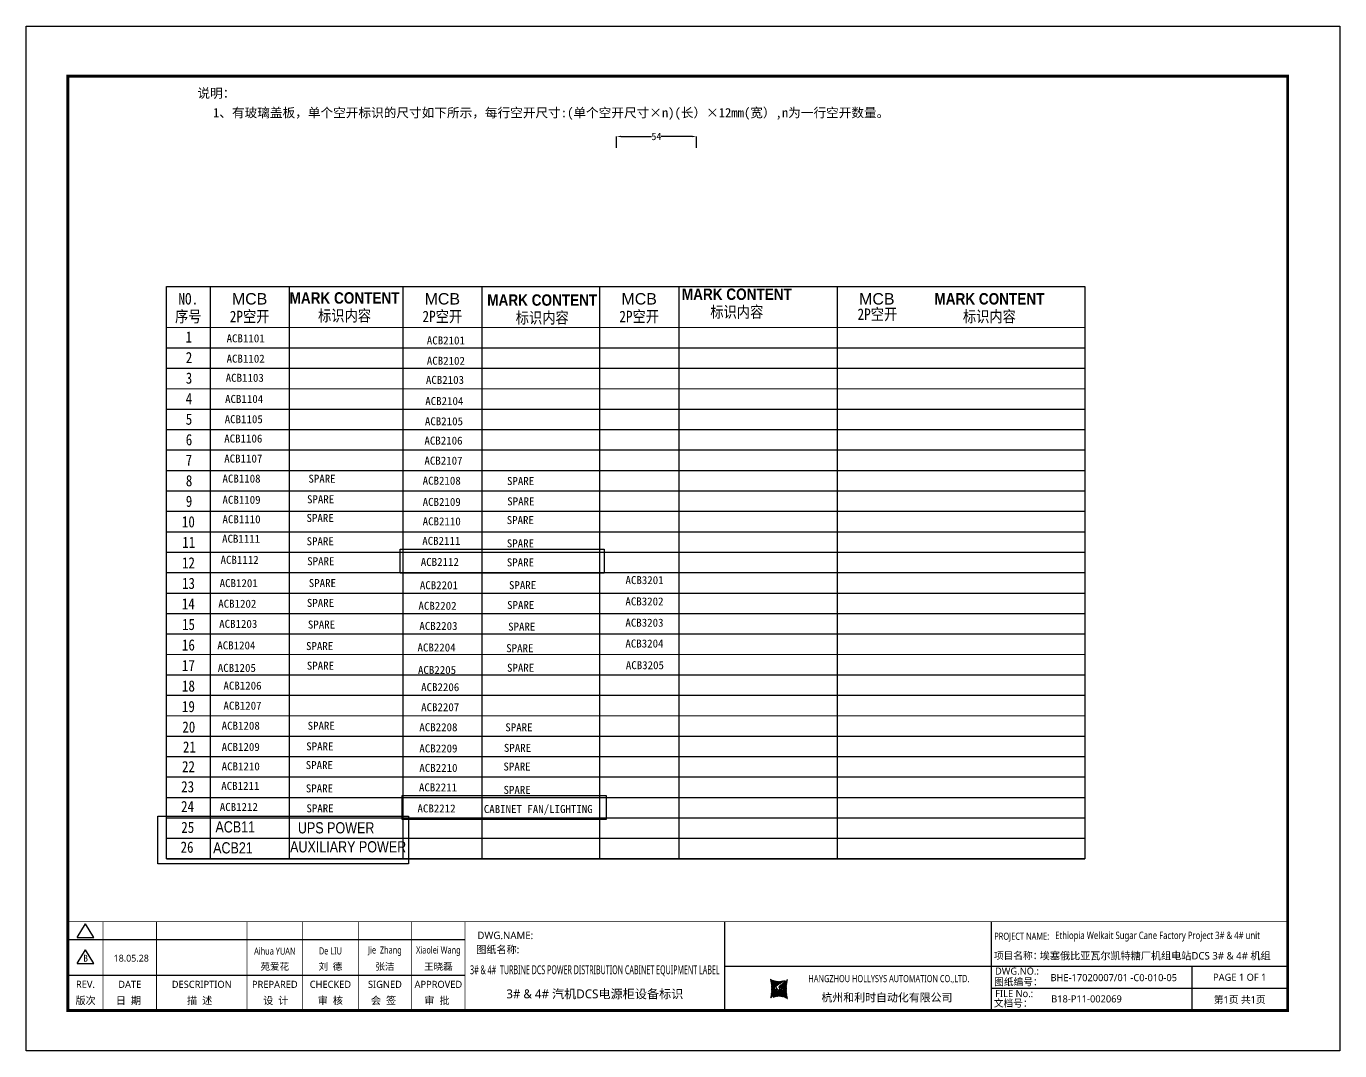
# Model space of a CAD drawing. Extents: x 81437 to 204847, y -54769 to -29444.
# Drawn here: x 111228 to 115660, y -54695 to -51240 of the extents above; entities that cross this region are included whole.
import ezdxf
from ezdxf.enums import TextEntityAlignment as Align
from ezdxf.lldxf.tags import DXFTag

# ---------------------------------------------------------------- set-up
doc = ezdxf.new("R2010")
doc.units = 0
doc.header["$LTSCALE"] = 100
doc.header["$MEASUREMENT"] = 0
for name, color, linetype in [('t', 1, 'Continuous'), ('YLT_GridLine', 7, 'Continuous'), ('YLT_GridText', 7, 'Continuous'), ('标准图框及表格', 7, 'Continuous')]:
    doc.layers.add(name, color=color, linetype=linetype)
doc.layers.add('细实线', color=7, linetype='Continuous', lineweight=20)
doc.styles.add('HZ', font='arial.ttf', dxfattribs={"width": 0.7})
doc.styles.get("Standard").update_dxf_attribs({"font": ''})
doc.styles.add('WMF_6_宋体_0', font='')
doc.styles.add('YLT_Grid', font='', dxfattribs={"width": 0.85})
doc.styles.add('微软雅黑', font='')
doc.styles.get('Standard').set_extended_font_data('SimSun')
doc.styles.get('WMF_6_宋体_0').set_extended_font_data('宋体')
doc.styles.get('YLT_Grid').set_extended_font_data('宋体')
doc.styles.get('微软雅黑').set_extended_font_data('Microsoft YaHei')
tags = doc.linetypes.add('CENTER', pattern=[2, 1.25, -0.25, 0.25, -0.25]).pattern_tags.tags
tags[10:11] = [DXFTag(74, 4), DXFTag(75, 0), DXFTag(340, '0'), DXFTag(46, 1.0), DXFTag(50, 0.0), DXFTag(44, 0.0), DXFTag(45, 0.0)]
tags[8:9] = [DXFTag(74, 4), DXFTag(75, 0), DXFTag(340, '0'), DXFTag(46, 1.0), DXFTag(50, 0.0), DXFTag(44, 0.0), DXFTag(45, 0.0)]
tags[6:7] = [DXFTag(74, 4), DXFTag(75, 0), DXFTag(340, '0'), DXFTag(46, 1.0), DXFTag(50, 0.0), DXFTag(44, 0.0), DXFTag(45, 0.0)]
tags[4:5] = [DXFTag(74, 4), DXFTag(75, 0), DXFTag(340, '0'), DXFTag(46, 1.0), DXFTag(50, 0.0), DXFTag(44, 0.0), DXFTag(45, 0.0)]
doc.dimstyles.new('STANDARD$0', dxfattribs={"dimtxt": 25, "dimasz": 15, "dimexe": 0.18, "dimexo": 0.0625, "dimgap": 0.09, "dimtad": 0, "dimdec": 0, "dimzin": 0, "dimdsep": 46, "dimtxsty": 'Standard', "dimcen": 0.09, "dimadec": 0, "dimazin": 0, "dimtfac": 1, "dimtdec": 0, "dimtofl": 0, "dimtmove": 0, "dimatfit": 3, "dimfxl": 1, "dimtolj": 1, "dimtzin": 0, "dimarcsym": 0})
pattern_1 = [(45, (-6.162819773475348, -58.86246267448996), (-0.736262898216564, 0.7362628982165641), [])]

# ---------------------------------------------------------------- blocks, each defined once
blk = doc.blocks.new('*D175')
at = {"layer": 'Defpoints', "color": 0, "transparency": 16777216}
for p in [(113489.1407040642, -51611.74222239305), (113219.1407040642, -51650.45877948414), (113489.1407040642, -51650.39627948414)]:
    blk.add_point(p, dxfattribs=at)
at = {"layer": '细实线', "color": 0, "lineweight": -2, "transparency": 16777216}
for p, q in [((113219.1407040642, -51650.39627948414), (113219.1407040642, -51611.56222239305)), ((113234.1407040642, -51611.74222239305), (113337.8495867457, -51611.74222239305)), ((113474.1407040642, -51611.74222239305), (113370.4318213826, -51611.74222239305)), ((113489.1407040642, -51650.33377948414), (113489.1407040642, -51611.56222239305))]:
    blk.add_line(p, q, dxfattribs=at)
at = {"layer": '细实线', "color": 0, "transparency": 16777216}
for points in [[(113234.1407040642, -51609.24222239305), (113234.1407040642, -51614.24222239305), (113219.1407040642, -51611.74222239305)], [(113474.1407040642, -51609.24222239305), (113474.1407040642, -51614.24222239305), (113489.1407040642, -51611.74222239305)]]:
    blk.add_solid(points, dxfattribs=at)
at = {"layer": '细实线', "color": 0, "transparency": 16777216, "insert": (113354.1407040642, -51611.74222239305), "char_height": 25, "attachment_point": 5}
blk.add_mtext('\\A1;{\\fsimsun|b0|i0|c134|p2;54}', dxfattribs=at)
blk = doc.blocks.new('图框')
at = {"layer": '标准图框及表格'}
h = blk.add_hatch(dxfattribs=at)
h.set_pattern_fill('ANSI31', color=5, scale=8.329863809039892, style=0)
h.set_pattern_definition(pattern_1)
edge = h.paths.add_edge_path()
edge.add_arc((2393.094436262916, -3057.016314091056), 55.18534773488954, 238.1092081981581, 291.6531626184834)
edge.add_line((2413.457117633552, -3108.307481089123), (2382.362679957259, -3129.105284474292))
edge.add_arc((2232.744557938924, -3137.191253253037), 135.3602868968974, 346.3915348661821, 374.2500326978034)
edge.add_line((2364.304773850054, -3169.039594784347), (2391.343418124445, -3146.7148906974))
edge.add_line((2385.17637942767, -3139.143911424919), (2389.981166822123, -3139.761302572286))
edge.add_spline(control_points=[(2391.307199095063, -3146.750097628447), (2392.196661605914, -3145.885543305817), (2393.808172678844, -3144.319160410171), (2393.706362376579, -3140.114756849009), (2391.263680388605, -3139.875266105763), (2389.959101290711, -3139.747359722689)], knot_values=[0, 0, 0, 0, 6.844331067525468, 12.40042740766005, 18.76924275352248, 18.76924275352248, 18.76924275352248, 18.76924275352248], weights=[1, 1, 1, 1, 1, 1], degree=3, periodic=0)
edge.add_spline(control_points=[(2382.352543285211, -3129.127895979397), (2381.626555155563, -3129.73152025812), (2380.315378592357, -3130.821700626719), (2379.381276507607, -3132.24510027398), (2378.964379386169, -3132.880374753903)], knot_values=[0, 0, 0, 0, 5.253673658024614, 9.488438564008057, 9.488438564008057, 9.488438564008057, 9.488438564008057], weights=[1, 1, 1, 1, 1], degree=3, periodic=0)
edge.add_spline(control_points=[(2380.109845815059, -3131.144179531064), (2379.558651433159, -3131.767985770505), (2378.469607692277, -3133.249177120419), (2378.75000888206, -3136.59141356358), (2381.696031569307, -3138.758015293683), (2384.022624161043, -3139.007997601494), (2385.15175362843, -3139.129317677358)], knot_values=[10.66597461496156, 10.66597461496156, 10.66597461496156, 10.66597461496156, 18.97770399508879, 28.89455822145742, 41.119553648298, 52.64692538081317, 52.64692538081317, 52.64692538081317, 52.64692538081317], weights=[1, 1, 1, 1, 1, 1, 1], degree=3, periodic=0)
h = blk.add_hatch(dxfattribs=at)
h.set_pattern_fill('ANSI31', color=3, scale=8.329863809039892, style=0)
h.set_pattern_definition(pattern_1)
edge = h.paths.add_edge_path()
edge.add_line((2396.306912351669, -3134.638821765021), (2401.543221691929, -3135.303048767099))
edge.add_spline(control_points=[(2394.881673431148, -3127.632408877759), (2393.992210920092, -3128.496963200258), (2392.380699847337, -3130.063346096064), (2392.482510149457, -3134.26774965708), (2394.925192137576, -3134.507240400384), (2396.229771235499, -3134.635146783385)], knot_values=[0, 0, 0, 0, 6.844331067526932, 12.40042740766158, 18.76924275352342, 18.76924275352342, 18.76924275352342, 18.76924275352342], weights=[1, 1, 1, 1, 1, 1], degree=3, periodic=0)
edge.add_line((2421.884098676157, -3105.342911721815), (2394.845454401773, -3127.667615808762))
edge.add_spline(control_points=[(2406.462349776273, -3142.781070641064), (2406.85282482484, -3142.285248106444), (2407.700959278394, -3140.915136680455), (2407.438863643569, -3137.791092942495), (2404.4928409567, -3135.624491212552), (2402.166248364556, -3135.374508904741), (2401.037118897577, -3135.253188828716)], knot_values=[12.65408913243743, 12.65408913243743, 12.65408913243743, 12.65408913243743, 18.97770399508879, 28.89455822145742, 41.119553648298, 52.64692538081317, 52.64692538081317, 52.64692538081317, 52.64692538081317], weights=[1, 1, 1, 1, 1, 1, 1], degree=3, periodic=0)
edge.add_line((2405.463463917236, -3143.838156073773), (2406.618423075823, -3142.594514654259))
edge.add_line((2403.858524028219, -3145.261600863971), (2405.463463917236, -3143.838156073904))
edge.add_line((2372.73175489228, -3166.075025417009), (2403.826192568573, -3145.277222031841))
edge.add_arc((2393.094436262916, -3217.366192415033), 55.18534773488965, 58.10920819815809, 111.6531626184834)
edge.add_arc((2553.444314586908, -3137.191253253037), 135.360286896897, 166.3915348661823, 194.2500326978024)
at = {"color": 7}
for p, q in [((2209.47921527367, -2910.443887418679), (2209.47921527367, -3210.443887418679)), ((3109.47921527367, -2910.443887418679), (3109.47921527367, -3210.443887418679)), ((-6.162819773475348, -2970.443887418679), (1333.995352829523, -2970.443887418679)), ((-6.162819773475348, -3090.443887418679), (1333.995352829523, -3090.443887418679)), ((2209.47921527367, -3060.443887418679), (3109.47921527367, -3060.443887418679)), ((3109.47921527367, -3060.443887418679), (4109.47921527367, -3060.443887418679)), ((3785.62275226965, -3060.443887418679), (3785.62275226965, -3210.443887418679)), ((4109.47921527367, -3135.443887418679), (3109.47921527367, -3135.443887418679))]:
    blk.add_line(p, q, dxfattribs=at)
at = {"color": 7, "const_width": 3}
blk.add_lwpolyline([(4109.47921527367, -2910.443887418679), (-6.162819773475348, -2910.443887418679)], dxfattribs=at)
at = {"layer": 't', "color": 7}
for p, q in [((25.78656344305637, -2963.855076038152), (53.73638948711596, -2917.984787991318)), ((81.68621553114644, -2963.855076038152), (53.73638948711596, -2917.984787991318)), ((25.78656344305637, -2963.855076038152), (81.68621553114644, -2963.855076038152)), ((25.78656344305637, -3051.839702165522), (53.73638948711596, -3005.969414118631)), ((81.68621553114644, -3051.839702165522), (53.73638948711596, -3005.969414118631)), ((25.78656344305637, -3051.839702165522), (81.68621553114644, -3051.839702165522))]:
    blk.add_line(p, q, dxfattribs=at)
at = {"layer": 't', "color": 7, "const_width": 9.61519705431492}
blk.add_lwpolyline([(4109.47921527367, -3210.443887418679), (4109.47921527367, -58.86246267448996), (-6.162819773475348, -58.86246267448996), (-6.162819773475348, -3210.443887418679)], close=True, dxfattribs=at)
at = {"layer": 't', "color": 7, "const_width": 2.40379926357873}
for points in [[(112.6024995874977, -2911.645787050457), (112.6024995874977, -3210.443887418679)], [(292.8874443558816, -2911.645787050457), (292.8874443558816, -3210.443887418679)], [(598.2254953145239, -2911.645787050457), (598.2254953145239, -3215.27550872017)], [(785.8254793036103, -2911.645787050457), (785.8254793036103, -3215.27550872017)], [(973.4254632926677, -2911.645787050457), (973.4254632926677, -3215.27550872017)], [(1153.71040806111, -2911.645787050457), (1153.71040806111, -3215.27550872017)], [(1333.995352829523, -2911.645787050457), (1333.995352829523, -3215.27550872017)]]:
    blk.add_lwpolyline(points, dxfattribs=at)
at = {"color": 7, "linetype": 'CENTER', "style": '微软雅黑'}
for s, height, p in [('项目名称：', 24, (3118.237888517288, -3036.94681899895)), ('图纸编号：', 24, (3119.058468482224, -3125.527001057468)), ('杭州和利时自动化有限公司', 27, (2536.38633266712, -3179.976961063531)), ('文档号：', 24, (3117.869572934458, -3197.591179766443))]:
    blk.add_text(s, height=height, dxfattribs=at).set_placement(p)
at = {"color": 7, "style": '微软雅黑', "flags": 8}
for tag, p, height in [('DWG.NAME:', (1375.473639447489, -2969.2419877869), 25), ('DWG.NO.:', (3122.023352488108, -3089.264933317976), 24), ('图纸编号', (3309.199899152482, -3111.267140832559), 24), ('FILENO.:', (3122.509725826509, -3164.966587124836), 24), ('文档号', (3311.563545755656, -3182.994948628203), 24)]:
    blk.add_attdef(tag, p, '', height=height, dxfattribs=at)
at = {"color": 7, "style": '微软雅黑', "width": 0.8, "flags": 8}
for tag, p, height in [('PROJECTNAME:', (3119.317365890063, -2971.670387076527), 24), ('PROJECT_NAME', (3324.743137664682, -2969.191656158461), 25)]:
    blk.add_attdef(tag, p, '', height=height, dxfattribs=at)
at = {"color": 7, "style": '微软雅黑', "flags": 8}
for tag, height, width, p in [('RENLIU', 24, 0.7, (692.0254873090671, -3009.243060483925)), ('SHUFENWANG', 24, 0.7, (879.6254712981536, -3009.243060483925)), ('FANGHOU', 24, 0.7, (1063.567935676903, -3009.243060483925)), ('DANDANLI', 24, 0.7, (1243.852880445316, -3009.243060483925)), ('#10STATIONONTROLCABINETCOVER', 30, 0.6, (1771.737284051596, -3076.044837234568)), ('HANGZHOUHOLLYSYSAUTOMATIONCO.,LTD.', 24, 0.7, (2763.919484516009, -3104.577265918681))]:
    blk.add_attdef(tag, text='', height=height, dxfattribs=dict(at, width=width)).set_placement(p, align=Align.MIDDLE)
for tag, p in [('图纸名称:', (1371.649552043295, -3024.785799731683)), ('项目名称', (3272.897224152879, -3045.626842364768))]:
    blk.add_attdef(tag, text='', height=25, dxfattribs=at).set_placement(p, align=Align.BOTTOM_LEFT)
at = {"color": 7, "flags": 8}
blk.add_attdef('A', text='', height=23, dxfattribs=at).set_placement((53.73638948711596, -3033.744016823508), align=Align.MIDDLE)
at = {"color": 7, "style": '微软雅黑', "flags": 8}
for tag, height, p in [('设计时间', 23, (207.7030023673433, -3033.744016823508)), ('刘仁', 23, (692.0254873090671, -3061.050838701933)), ('王姝芬', 23, (879.6254712981536, -3061.050838701933)), ('侯方', 23, (1063.567935676903, -3061.050838701933)), ('李丹丹', 23, (1243.852880445316, -3061.050838701933)), ('PAGEXOFX', 24, (3947.55098377166, -3097.943887418679)), ('REV.', 24, (53.21983990701119, -3121.911417548025)), ('DATE', 24, (202.7449719716897, -3121.911417548025)), ('DESCRIPTION', 24, (445.5564698352027, -3121.911417548025)), ('PREPARED', 24, (692.0254873090671, -3121.911417548025)), ('CHECKED', 24, (879.625471298139, -3121.911417548025)), ('SIGNED', 24, (1063.567935676889, -3121.911417548025)), ('APPROVED', 24, (1243.852880445316, -3121.911417548025)), ('图纸名称', 30, (1771.737284051596, -3153.557526718527)), ('第几页共几页', 24, (3947.55098377166, -3172.943887418679))]:
    blk.add_attdef(tag, text='', height=height, dxfattribs=at).set_placement(p, align=Align.MIDDLE)
at = {"layer": 't', "color": 7, "style": '微软雅黑'}
for s, p in [('版次', (53.73638948711596, -3176.462903945333)), ('日  期', (198.0371495971121, -3176.462903945333)), ('描  述', (438.3267756979694, -3176.462903945333)), ('设  计', (695.3342144116759, -3176.462903945333)), ('审  核', (879.4319590690502, -3176.462903945333)), ('会  签', (1058.860113302311, -3176.462903945333)), ('审  批', (1239.145058070724, -3176.462903945333))]:
    blk.add_text(s, height=25, dxfattribs=at).set_placement(p, align=Align.MIDDLE_CENTER)
at = {"layer": '标准图框及表格', "color": 5, "style": 'HZ'}
for s, p in [('pgqh', (2367.722055843864, -3118.539690870716)), ('hollilas', (2367.889081852576, -3144.830947292762))]:
    blk.add_text(s, height=5.205656721233694, dxfattribs=at).set_placement(p)
at = {"layer": '标准图框及表格', "color": 3, "style": 'HZ'}
for s, height, p in [('auto', 8.676094535389492, (2394.744307490306, -3133.062499086471)), ('hollysys', 4.338047267694746, (2396.375285240625, -3158.593924068552))]:
    blk.add_text(s, height=height, dxfattribs=at).set_placement(p)
blk = doc.blocks.new('空开标识')
at = {"layer": 'YLT_GridText', "style": 'YLT_Grid', "width": 0.85}
blk.add_attdef('A路1', text='', height=28, dxfattribs=at).set_placement((38.7147169765085, 3.477287093177438), align=Align.CENTER)
blk = doc.blocks.new('空开12')
at = {"layer": 'YLT_GridText', "style": 'YLT_Grid', "width": 0.8}
blk.add_attdef('KA1', text='', height=28, dxfattribs=at).set_placement((31.39270106703043, 0.8407768793404102), align=Align.CENTER)

msp = doc.modelspace()

# ---------------------------------------------------------------- linework, layer by layer
at = {"color": 1}
for points in [[(111228.05481198, -51240.09687743679), (115659.5160473555, -51240.09687743679), (115659.5160473555, -54695.49027591219), (111228.05481198, -54695.49027591219)], [(112489.9841187109, -53004.1142947425), (113177.9667506259, -53004.1142947425), (113177.9667506259, -53084.29633062295), (112489.9841187109, -53084.29633062295)], [(112496.1884307372, -53835.0076060516), (113184.1710626523, -53835.0076060516), (113184.1710626523, -53915.18964193205), (112496.1884307372, -53915.18964193205)], [(111672.2483696087, -53903.99612471994), (112517.5769057659, -53903.99612471994), (112517.5769057659, -54064.60146659013), (111672.2483696087, -54064.60146659013)]]:
    msp.add_lwpolyline(points, close=True, dxfattribs=at)
at = {"layer": 'YLT_GridLine', "color": 7, "lineweight": 25}
for p, q in [((111847.992873694, -52117.65820995941), (111848.0093408119, -54047.80947323489)), ((112115.1111936941, -52117.65820995941), (112115.1046068566, -54047.82223413103)), ((112498.2385749927, -52117.64208692528), (112498.2385749927, -54047.84053895856)), ((112765.3568949927, -52117.64208692528), (112765.3733620493, -54047.85330174289)), ((113162.3978258416, -52117.66108993212), (113162.4208797357, -54047.8722713121)), ((113162.3978260348, -52117.67097466244), (113162.4274670149, -53634.31368033292)), ((113429.5161460349, -52117.67097466244), (113429.5445881343, -54047.88503356713)), ((113964.0864119369, -52117.7658001561), (113964.1028821679, -54047.91057292982)), ((111701.5053403239, -52255.52471377625), (114799.1000545379, -52255.6727062324)), ((111701.5053403239, -52324.45847377624), (114799.1000545379, -52324.60646623239)), ((111701.5053403239, -52393.39223377623), (114799.1000545379, -52393.54022623238)), ((111701.5053403239, -52462.32599377622), (114799.1000545379, -52462.47398623236)), ((111701.5053403239, -52531.2597537762), (114799.1000545379, -52531.40774623235)), ((111701.5053403239, -52600.19351377619), (114799.1000545379, -52600.34150623234)), ((111701.5053403239, -52669.12727377619), (114799.1000545379, -52669.27526623233)), ((111701.5053403239, -52738.06103377618), (114799.1000545379, -52738.20902623232)), ((111701.5053403239, -52806.99479377616), (114799.1000545379, -52807.14278623232)), ((111701.5053403239, -52875.92855377616), (114799.1000545379, -52876.0765462323)), ((111701.5053403239, -52944.86231377615), (114799.1000545379, -52945.01030623229)), ((111701.5053403239, -53013.79607377613), (114799.1000545379, -53013.94406623228)), ((111701.5053403239, -53082.72983377613), (114799.1000545379, -53082.87782623227)), ((111701.5053403239, -53151.66359377612), (114799.1000545379, -53151.81158623226)), ((111701.5053403239, -53220.59735377609), (114799.1000545379, -53220.74534623224)), ((111701.5053403239, -53289.53111377609), (114799.1000545379, -53289.67910623224)), ((111701.5053403239, -53358.46487377608), (114799.1000545379, -53358.61286623223)), ((111701.5053403239, -53427.39863377607), (114799.1000545379, -53427.54662623222)), ((111701.5053403239, -53496.33239377606), (114799.1000545379, -53496.48038623221)), ((111701.5053403239, -53565.26615377605), (114799.1000545379, -53565.4141462322)), ((111701.4783941495, -53634.19991248864), (114799.0731083635, -53634.34790494479)), ((111701.5053403239, -53634.19991377604), (114799.1000545379, -53634.34790623219)), ((111701.4514479752, -53703.13367120124), (114799.0461621891, -53703.28166365739)), ((111701.4783941495, -53703.13367248864), (114799.0731083635, -53703.28166494479)), ((111701.4245018008, -53772.06742991384), (114799.0192160148, -53772.21542236999)), ((111701.4514479752, -53772.06743120123), (114799.0461621891, -53772.21542365738)), ((111701.3975556264, -53841.00118862644), (114798.9922698404, -53841.14918108259)), ((111701.4245018008, -53841.00118991383), (114799.0192160148, -53841.14918236998)), ((111701.2601301362, -53909.93494206071), (114798.8548443502, -53910.08293451686)), ((111701.3975556264, -53909.93494862643), (114798.9922698404, -53910.08294108258)), ((111701.3975556264, -53909.93494862643), (114798.8548443502, -53910.08293451686)), ((111701.3975556264, -53978.86870862643), (114798.9922698404, -53979.01670108258)), ((111701.3975556264, -53978.86870862643), (114798.9922698404, -53979.01670108258)), ((111701.3975556264, -54047.80246862642), (114798.9922698404, -54047.95046108257))]:
    msp.add_line(p, q, dxfattribs=at)
msp.add_lwpolyline([(111701.5053403239, -52117.65770178917), (114799.1000545379, -52117.80569424532), (114799.0802940255, -54047.95046528806), (111701.3975556264, -54047.80246862642)], close=True, dxfattribs=at)

# ---------------------------------------------------------------- block references
at = {"color": 1}
ref = msp.add_blockref('图框', (111374.5441470385, -51349.66810316486), dxfattribs=at)
ref.add_attrib('PROJECTNAME:', 'PROJECT NAME:', (114493.8615129286, -54321.33849024139), dxfattribs={"color": 7, "height": 24, "style": '微软雅黑', "width": 0.8000000000000002})
ref.add_attrib('FILENO.:', 'FILE No.:', (114497.053872865, -54514.6346902897), dxfattribs={"color": 7, "height": 24, "style": '微软雅黑'})
ref.add_attrib('DWG.NO.:', 'DWG.NO.:', (114496.5674995266, -54438.93303648283), dxfattribs={"color": 7, "height": 24, "style": '微软雅黑'})
ref.add_attrib('PAGEXOFX', 'PAGE 1 OF 1', dxfattribs={"color": 7, "height": 24, "style": '微软雅黑', "flags": 8}).set_placement((115322.0951308102, -54447.61199058354), align=Align.MIDDLE)
ref.add_attrib('PROJECT_NAME', 'Ethiopia Welkait Sugar Cane Factory Project 3# & 4# unit', (114699.2872847032, -54318.85975932332), dxfattribs={"color": 7, "height": 25, "style": '微软雅黑', "width": 0.8})
ref.add_attrib('项目名称', '埃塞俄比亚瓦尔凯特糖厂机组电站DCS 3# & 4# 机组', dxfattribs={"color": 7, "height": 25, "style": '微软雅黑'}).set_placement((114647.4413711914, -54395.29494552963), align=Align.BOTTOM_LEFT)
ref.add_attrib('HANGZHOUHOLLYSYSAUTOMATIONCO.,LTD.', 'HANGZHOU HOLLYSYS AUTOMATION CO.,LTD.', dxfattribs={"color": 7, "height": 24, "style": '微软雅黑', "width": 0.6999999999999998}).set_placement((114138.4636315545, -54454.24536908355), align=Align.MIDDLE)
ref.add_attrib('图纸名称:', '图纸名称:', dxfattribs={"color": 7, "height": 25, "style": '微软雅黑', "flags": 8}).set_placement((112746.1936990818, -54374.45390289654), align=Align.BOTTOM_LEFT)
ref.add_attrib('#10STATIONONTROLCABINETCOVER', '3# & 4#  TURBINE DCS POWER DISTRIBUTION CABINET EQUIPMENT LABEL', dxfattribs={"color": 7, "height": 30, "style": '微软雅黑', "width": 0.6, "flags": 8}).set_placement((113146.2814310901, -54425.71294039943), align=Align.MIDDLE)
ref.add_attrib('DWG.NAME:', 'DWG.NAME:', (112750.017786486, -54318.91009095177), dxfattribs={"color": 7, "height": 25, "style": '微软雅黑', "flags": 8})
ref.add_attrib('DANDANLI', 'Xiaolei Wang', dxfattribs={"color": 7, "height": 24, "style": '微软雅黑', "width": 0.6999999999999998, "flags": 8}).set_placement((112618.3970274839, -54358.91116364879), align=Align.MIDDLE)
ref.add_attrib('FANGHOU', 'Jie  Zhang', dxfattribs={"color": 7, "height": 24, "style": '微软雅黑', "width": 0.6999999999999998, "flags": 8}).set_placement((112438.1120827154, -54358.91116364879), align=Align.MIDDLE)
ref.add_attrib('SHUFENWANG', 'De LIU', dxfattribs={"color": 7, "height": 24, "style": '微软雅黑', "width": 0.6999999999999998, "flags": 8}).set_placement((112254.1696183367, -54358.91116364879), align=Align.MIDDLE)
ref.add_attrib('RENLIU', 'Aihua YUAN', dxfattribs={"color": 7, "height": 24, "style": '微软雅黑', "width": 0.6999999999999998, "flags": 8}).set_placement((112066.5696343476, -54358.91116364879), align=Align.MIDDLE)
ref.add_attrib('APPROVED', 'APPROVED', dxfattribs={"color": 7, "height": 24, "style": '微软雅黑'}).set_placement((112618.3970274839, -54471.57952071289), align=Align.MIDDLE)
ref.add_attrib('SIGNED', 'SIGNED', dxfattribs={"color": 7, "height": 24, "style": '微软雅黑'}).set_placement((112438.1120827154, -54471.57952071289), align=Align.MIDDLE)
ref.add_attrib('CHECKED', 'CHECKED', dxfattribs={"color": 7, "height": 24, "style": '微软雅黑'}).set_placement((112254.1696183367, -54471.57952071289), align=Align.MIDDLE)
ref.add_attrib('PREPARED', 'PREPARED', dxfattribs={"color": 7, "height": 24, "style": '微软雅黑'}).set_placement((112066.5696343476, -54471.57952071289), align=Align.MIDDLE)
ref.add_attrib('DESCRIPTION', 'DESCRIPTION', dxfattribs={"color": 7, "height": 24, "style": '微软雅黑'}).set_placement((111820.1006168737, -54471.57952071289), align=Align.MIDDLE)
ref.add_attrib('DATE', 'DATE', dxfattribs={"color": 7, "height": 24, "style": '微软雅黑', "flags": 8}).set_placement((111577.2891190102, -54471.57952071289), align=Align.MIDDLE)
ref.add_attrib('REV.', 'REV.', dxfattribs={"color": 7, "height": 24, "style": '微软雅黑', "flags": 8}).set_placement((111427.7639869455, -54471.57952071289), align=Align.MIDDLE)
ref.add_attrib('A', 'B', dxfattribs={"color": 7, "height": 23, "flags": 8}).set_placement((111428.2805365256, -54383.41211998837), align=Align.MIDDLE)
ref.add_attrib('设计时间', '18.05.28', dxfattribs={"color": 7, "height": 23, "style": '微软雅黑', "flags": 8}).set_placement((111582.2471494059, -54383.41211998837), align=Align.MIDDLE)
ref.add_attrib('李丹丹', '王晓磊', dxfattribs={"color": 7, "height": 23, "style": '微软雅黑', "flags": 8}).set_placement((112618.3970274839, -54410.7189418668), align=Align.MIDDLE)
ref.add_attrib('侯方', '张洁', dxfattribs={"color": 7, "height": 23, "style": '微软雅黑', "flags": 8}).set_placement((112438.1120827154, -54410.7189418668), align=Align.MIDDLE)
ref.add_attrib('王姝芬', '刘  德', dxfattribs={"color": 7, "height": 23, "style": '微软雅黑', "flags": 8}).set_placement((112254.1696183367, -54410.7189418668), align=Align.MIDDLE)
ref.add_attrib('刘仁', '苑爱花', dxfattribs={"color": 7, "height": 23, "style": '微软雅黑', "flags": 8}).set_placement((112066.5696343476, -54410.7189418668), align=Align.MIDDLE)
ref.add_attrib('图纸名称', '3# & 4# 汽机DCS电源柜设备标识', dxfattribs={"color": 7, "height": 30, "style": '微软雅黑', "flags": 8}).set_placement((113146.2814310901, -54503.22562988339), align=Align.MIDDLE)
ref.add_attrib('文档号', 'B18-P11-002069', (114686.1076927942, -54532.66305179307), dxfattribs={"color": 7, "height": 24, "style": '微软雅黑', "flags": 8})
ref.add_attrib('图纸编号', 'BHE-17020007/01 -C0-010-05', (114683.744046191, -54460.93524399742), dxfattribs={"color": 7, "height": 24, "style": '微软雅黑', "flags": 8})
ref.add_attrib('第几页共几页', '第1页 共1页', dxfattribs={"color": 7, "height": 24, "style": '微软雅黑', "flags": 8}).set_placement((115322.0951308102, -54522.61199058354), align=Align.MIDDLE)
at = {"layer": '细实线'}
ref = msp.add_blockref('空开12', (111890.8530358017, -53960.50612538736), dxfattribs=dict(at, xscale=1.348704000001308, yscale=1.348703999999834, zscale=1.348704))
ref.add_attrib('KA1', 'ACB11', dxfattribs={"layer": 'YLT_GridText', "height": 37.763712, "style": 'HZ', "width": 0.8}).set_placement((111933.1924973016, -53959.37216624709), align=Align.CENTER)
ref = msp.add_blockref('空开标识', (112221.3204182844, -53967.17907388694), dxfattribs=dict(at, xscale=1.348704000001308, yscale=1.348703999999834, zscale=1.348704))
ref.add_attrib('A路1', 'UPS POWER', dxfattribs={"layer": 'YLT_GridText', "height": 37.763712, "style": 'HZ', "width": 0.8}).set_placement((112273.5351119295, -53962.48924287522), align=Align.CENTER)
ref = msp.add_blockref('空开12', (111883.0506731453, -54031.20242273416), dxfattribs=dict(at, xscale=1.348704000001308, yscale=1.348703999999834, zscale=1.348704))
ref.add_attrib('KA1', 'ACB21', dxfattribs={"layer": 'YLT_GridText', "height": 37.763712, "style": 'HZ', "width": 0.8}).set_placement((111925.3901346452, -54030.06846359389), align=Align.CENTER)
ref = msp.add_blockref('空开标识', (112261.8365474338, -54031.30883915706), dxfattribs=dict(at, xscale=1.348704000001308, yscale=1.348703999999834, zscale=1.348704))
ref.add_attrib('A路1', 'AUXILIARY POWER', dxfattribs={"layer": 'YLT_GridText', "height": 37.763712, "style": 'HZ', "width": 0.8}).set_placement((112314.0512410789, -54026.61900814535), align=Align.CENTER)

# ---------------------------------------------------------------- texts
at = {"layer": 'YLT_GridText', "style": 'YLT_Grid', "width": 0.85}
for s, p in [('1', (111765.7607850906, -52307.16791047744)), ('2', (111766.2957710106, -52376.40138247744)), ('3', (111766.1174423706, -52445.63485447744)), ('4', (111766.0282780506, -52514.86832647744)), ('5', (111766.1174423706, -52584.10179847744)), ('6', (111766.2066066906, -52653.33527047744)), ('7', (111765.9391137306, -52722.56874247744)), ('8', (111766.3849353306, -52791.80221447744)), ('9', (111766.2957710106, -52861.03568647744)), ('10', (111753.1886159706, -52930.26915847744)), ('11', (111754.3477521306, -52999.50263047744)), ('12', (111753.4561089306, -53068.73610247744)), ('13', (111753.4561089306, -53137.96957447744)), ('14', (111752.8319586906, -53207.20304647744)), ('15', (111753.4561089306, -53276.43651847745)), ('16', (111753.2777802906, -53345.66999047744)), ('17', (111753.3669446106, -53414.90346247745)), ('18', (111753.3669446106, -53484.13693447745)), ('19', (111753.2777802906, -53553.37040647745)), ('20', (111754.6152450906, -53622.60387847746)), ('21', (111756.5876601364, -53689.92532734122)), ('22', (111753.4502463514, -53756.12496738489)), ('23', (111750.6774873842, -53823.83930600989)), ('24', (111750.3667177738, -53890.61823112013)), ('25', (111751.0805424012, -53960.8714328007)), ('26', (111748.7076239583, -54027.73546031244))]:
    msp.add_text(s, height=37.763712, dxfattribs=at).set_placement(p)
at = {"layer": 'YLT_GridText', "attachment_point": 5, "style": 'YLT_Grid'}
for s, insert, char_height, width in [('NO.', (111774.7474603239, -52159.6011048325), 38.5344, 117.7618399999974), ('{\\fArial|b0|i0|c0|p2;\\W1;MCB}', (111981.5487403239, -52159.6011048325), 38.53440000000001, 480.9008504267226), ('{\\fArial|b1|i0|c0|p2;MARK\\fArial|b1|i0|c134|p2; \\fArial|b1|i0|c0|p2;CONTENT}', (112301.9194526959, -52156.71238942521), 38.53440000000001, 761.1435999999999), ('{\\fArial|b0|i0|c0|p2;\\W1;MCB}', (112631.7944416225, -52159.58498179838), 38.53440000000001, 480.9008504267226), ('{\\fArial|b1|i0|c0|p2;MARK\\fArial|b1|i0|c134|p2; \\fArial|b1|i0|c0|p2;CONTENT}', (112968.906072511, -52163.74641639517), 38.53440000000001, 761.1435999999999), ('\\pt154.1376;{\\fArial|b0|i0|c134|p34;\\W1;MCB}', (113295.9536926647, -52159.61386953553), 38.5344, 480.9008504267226), ('{\\fArial|b1|i0|c0|p2;MARK\\fArial|b1|i0|c134|p2; \\fArial|b1|i0|c0|p2;CONTENT}', (113625.4316388556, -52144.13449664392), 38.53440000000001, 761.1435999999999), ('\\pt154.1376;{\\fArial|b0|i0|c134|p34;\\W1;MCB}', (114097.6422787599, -52159.71857975951), 38.5344, 480.9008504267226), ('{\\fArial|b1|i0|c0|p2;MARK\\fArial|b1|i0|c134|p2; \\fArial|b1|i0|c0|p2;CONTENT}', (114477.5693790743, -52159.6011048325), 38.53440000000001, 761.1435999999999), ('序号', (111774.7474603239, -52221.05783377626), 38.5344, 117.7618399999974), ('2P空开', (111981.5487403239, -52221.05783377626), 38.5344, 238.3959200000052), ('标识内容', (112301.9194526959, -52218.16911836897), 38.5344, 761.1435999999999), ('2P空开', (112631.7944416225, -52221.04171074213), 38.5344, 238.3959200000052), ('标识内容', (112968.906072511, -52225.20314533892), 38.5344, 761.1435999999999), ('2P空开', (113295.9536926647, -52221.07059847929), 38.5344, 238.3959200000052), ('标识内容', (113625.4316388556, -52205.59122558768), 38.5344, 761.1435999999999), ('2P空开', (114099.6544047531, -52213.38098131469), 38.5344, 238.3959200000052), ('标识内容', (114477.5693790743, -52221.05783377626), 38.5344, 761.1435999999999)]:
    msp.add_mtext(s, dxfattribs=dict(at, insert=insert, char_height=char_height, width=width))
at = {"layer": '细实线', "color": 7, "style": 'WMF_6_宋体_0'}
for s, height, p in [('说明：', 31.2807432747123, (111805.652382985, -51481.33170682703)), ('1、有玻璃盖板，单个空开标识的尺寸如下所示，每行空开尺寸:(单个空开尺寸×n)(长）×12mm(宽）,n为一行空开数量。', 31.2807432747123, (111858.1504814811, -51547.1398053231)), ('ACB1101', 27, (111903.9742035153, -52306.19986410903)), ('ACB2101', 27, (112579.4082047388, -52313.28621547751)), ('ACB1102', 27, (111903.9742035153, -52374.71200528111)), ('ACB2102', 27, (112579.4082047388, -52381.79835664959)), ('ACB1103', 27, (111900.994430516, -52439.25401697161)), ('ACB2103', 27, (112576.4284317395, -52446.34036834009)), ('ACB1104', 27, (111898.7844510342, -52510.60368590016)), ('ACB2104', 27, (112574.2184522577, -52517.69003726864)), ('ACB1105', 27, (111897.5822252083, -52578.83272521713)), ('ACB2105', 27, (112573.0162264317, -52585.91907658561)), ('ACB1106', 27, (111895.9946319746, -52644.09288684343)), ('ACB2106', 27, (112571.428633198, -52651.17923821191)), ('ACB1107', 27, (111895.9946319746, -52711.67139423803)), ('ACB2107', 27, (112571.428633198, -52718.75774560651)), ('ACB1108', 27, (111890.0098591892, -52779.2500959372)), ('SPARE', 27, (112179.9859693029, -52779.60482834409)), ('ACB2108', 27, (112565.4438604126, -52786.33644730568)), ('SPARE', 27, (112849.9970023016, -52787.46619962491)), ('SPARE', 27, (112175.2638118992, -52848.97422798963)), ('ACB1109', 27, (111890.0098591892, -52850.81573446903)), ('ACB2109', 27, (112565.4438604126, -52857.90208583751)), ('SPARE', 27, (112850.6978131226, -52856.06057935811)), ('ACB1110', 27, (111890.0098591892, -52916.40077344731)), ('SPARE', 27, (112173.6376570769, -52912.04905589492)), ('ACB2110', 27, (112565.4438604126, -52923.48712481579)), ('SPARE', 27, (112849.0716583004, -52919.13540726341)), ('ACB1111', 27, (111888.7039388281, -52982.13009814748)), ('SPARE', 27, (112173.9235498858, -52990.66572502592)), ('ACB2111', 27, (112564.1379400515, -52989.21644951596)), ('SPARE', 27, (112849.3575511092, -52997.7520763944)), ('ACB1112', 27, (111883.6156582731, -53053.24174389655)), ('SPARE', 27, (112175.861494241, -53057.87660804857)), ('ACB2112', 27, (112559.0496594966, -53060.32809526503)), ('SPARE', 27, (112849.3575511092, -53061.82603199568)), ('ACB1201', 27, (111880.5692429088, -53131.78691912722)), ('SPARE', 27, (112181.2076619311, -53131.55426774365)), ('ACB2201', 27, (112556.0032441323, -53138.8732704957)), ('SPARE', 27, (112856.6416631545, -53138.64061911213)), ('ACB3201', 27, (113249.7484643825, -53121.63534424603)), ('ACB1202', 27, (111875.805898429, -53201.27709268621)), ('SPARE', 27, (112174.818162629, -53198.53423022968)), ('ACB3202', 27, (113249.4719110254, -53193.46416840773)), ('ACB2202', 27, (112551.2398996524, -53208.3634440547)), ('SPARE', 27, (112850.2521638524, -53205.62058159816)), ('ACB1203', 27, (111878.9814614155, -53269.1804774327)), ('SPARE', 27, (112178.2796184244, -53271.49517715903)), ('ACB2203', 27, (112554.415462639, -53276.26682880118)), ('SPARE', 27, (112853.7136196479, -53278.58152852751)), ('ACB3203', 27, (113249.4719110254, -53265.19982349633)), ('ACB3204', 27, (113249.4719110254, -53335.4854206518)), ('ACB1204', 27, (111872.630523702, -53341.84384000741)), ('SPARE', 27, (112171.9286807108, -53344.15853973373)), ('ACB2204', 27, (112548.0645249254, -53348.93019137589)), ('SPARE', 27, (112847.3626819343, -53351.24489110221)), ('ACB1205', 27, (111874.2183051953, -53417.68039159782)), ('SPARE', 27, (112174.5861018912, -53410.33232372419)), ('ACB2205', 27, (112549.6523064187, -53424.76674296631)), ('SPARE', 27, (112850.0201031146, -53417.41867509267)), ('ACB3205', 27, (113250.9312994693, -53408.57984806217)), ('ACB1206', 27, (111893.3343540023, -53477.5819111602)), ('ACB2206', 27, (112560.288212057, -53482.64341137826)), ('ACB1207', 27, (111893.3343540023, -53545.16041855481)), ('ACB2207', 27, (112560.288212057, -53550.22191877286)), ('ACB1208', 27, (111887.349581217, -53612.73912025397)), ('SPARE', 27, (112177.3256913306, -53613.09385266087)), ('ACB2208', 27, (112554.3034392717, -53617.80062047203)), ('SPARE', 27, (112844.2795493853, -53618.15535287892)), ('ACB1209', 27, (111887.349581217, -53684.3047587858)), ('SPARE', 27, (112172.603533927, -53682.46325230641)), ('ACB2209', 27, (112554.3034392717, -53689.36625900386)), ('SPARE', 27, (112839.5573919817, -53687.52475252446)), ('ACB1210', 27, (111887.349581217, -53749.88979776409)), ('SPARE', 27, (112170.9773791047, -53745.5380802117)), ('ACB2210', 27, (112554.3034392717, -53754.95129798214)), ('SPARE', 27, (112837.9312371594, -53750.59958042976)), ('ACB1211', 27, (111886.0436608559, -53815.61912246425)), ('SPARE', 27, (112171.2632719136, -53824.15474934269)), ('ACB2211', 27, (112552.9975189106, -53820.68062268231)), ('SPARE', 27, (112838.2171299683, -53829.21624956075)), ('ACB1212', 27, (111880.9553803009, -53886.73076821333)), ('SPARE', 27, (112173.2012162688, -53891.36563236534)), ('ACB2212', 27, (112547.9092383556, -53891.79226843138)), ('CABINET FAN/LIGHTING', 27, (112771.7466535121, -53893.73891288813))]:
    msp.add_text(s, height=height, dxfattribs=at).set_placement(p)

# ---------------------------------------------------------------- dimensions: what is measured, and where the dimension line sits
at = {"layer": '细实线', "color": 3}
dim = msp.add_linear_dim(base=(113489.1407040642, -51611.74222239305), p1=(113219.1407040642, -51650.45877948414), p2=(113489.1407040642, -51650.39627948414), text='{\\fsimsun|b0|i0|c134|p2;54}', dimstyle='STANDARD$0', dxfattribs=at)
dim.commit()
dim.dimension.update_dxf_attribs({"geometry": '*D175', "text_midpoint": (113354.1407040642, -51611.74222239305)})

doc.saveas('drawing.dxf')
